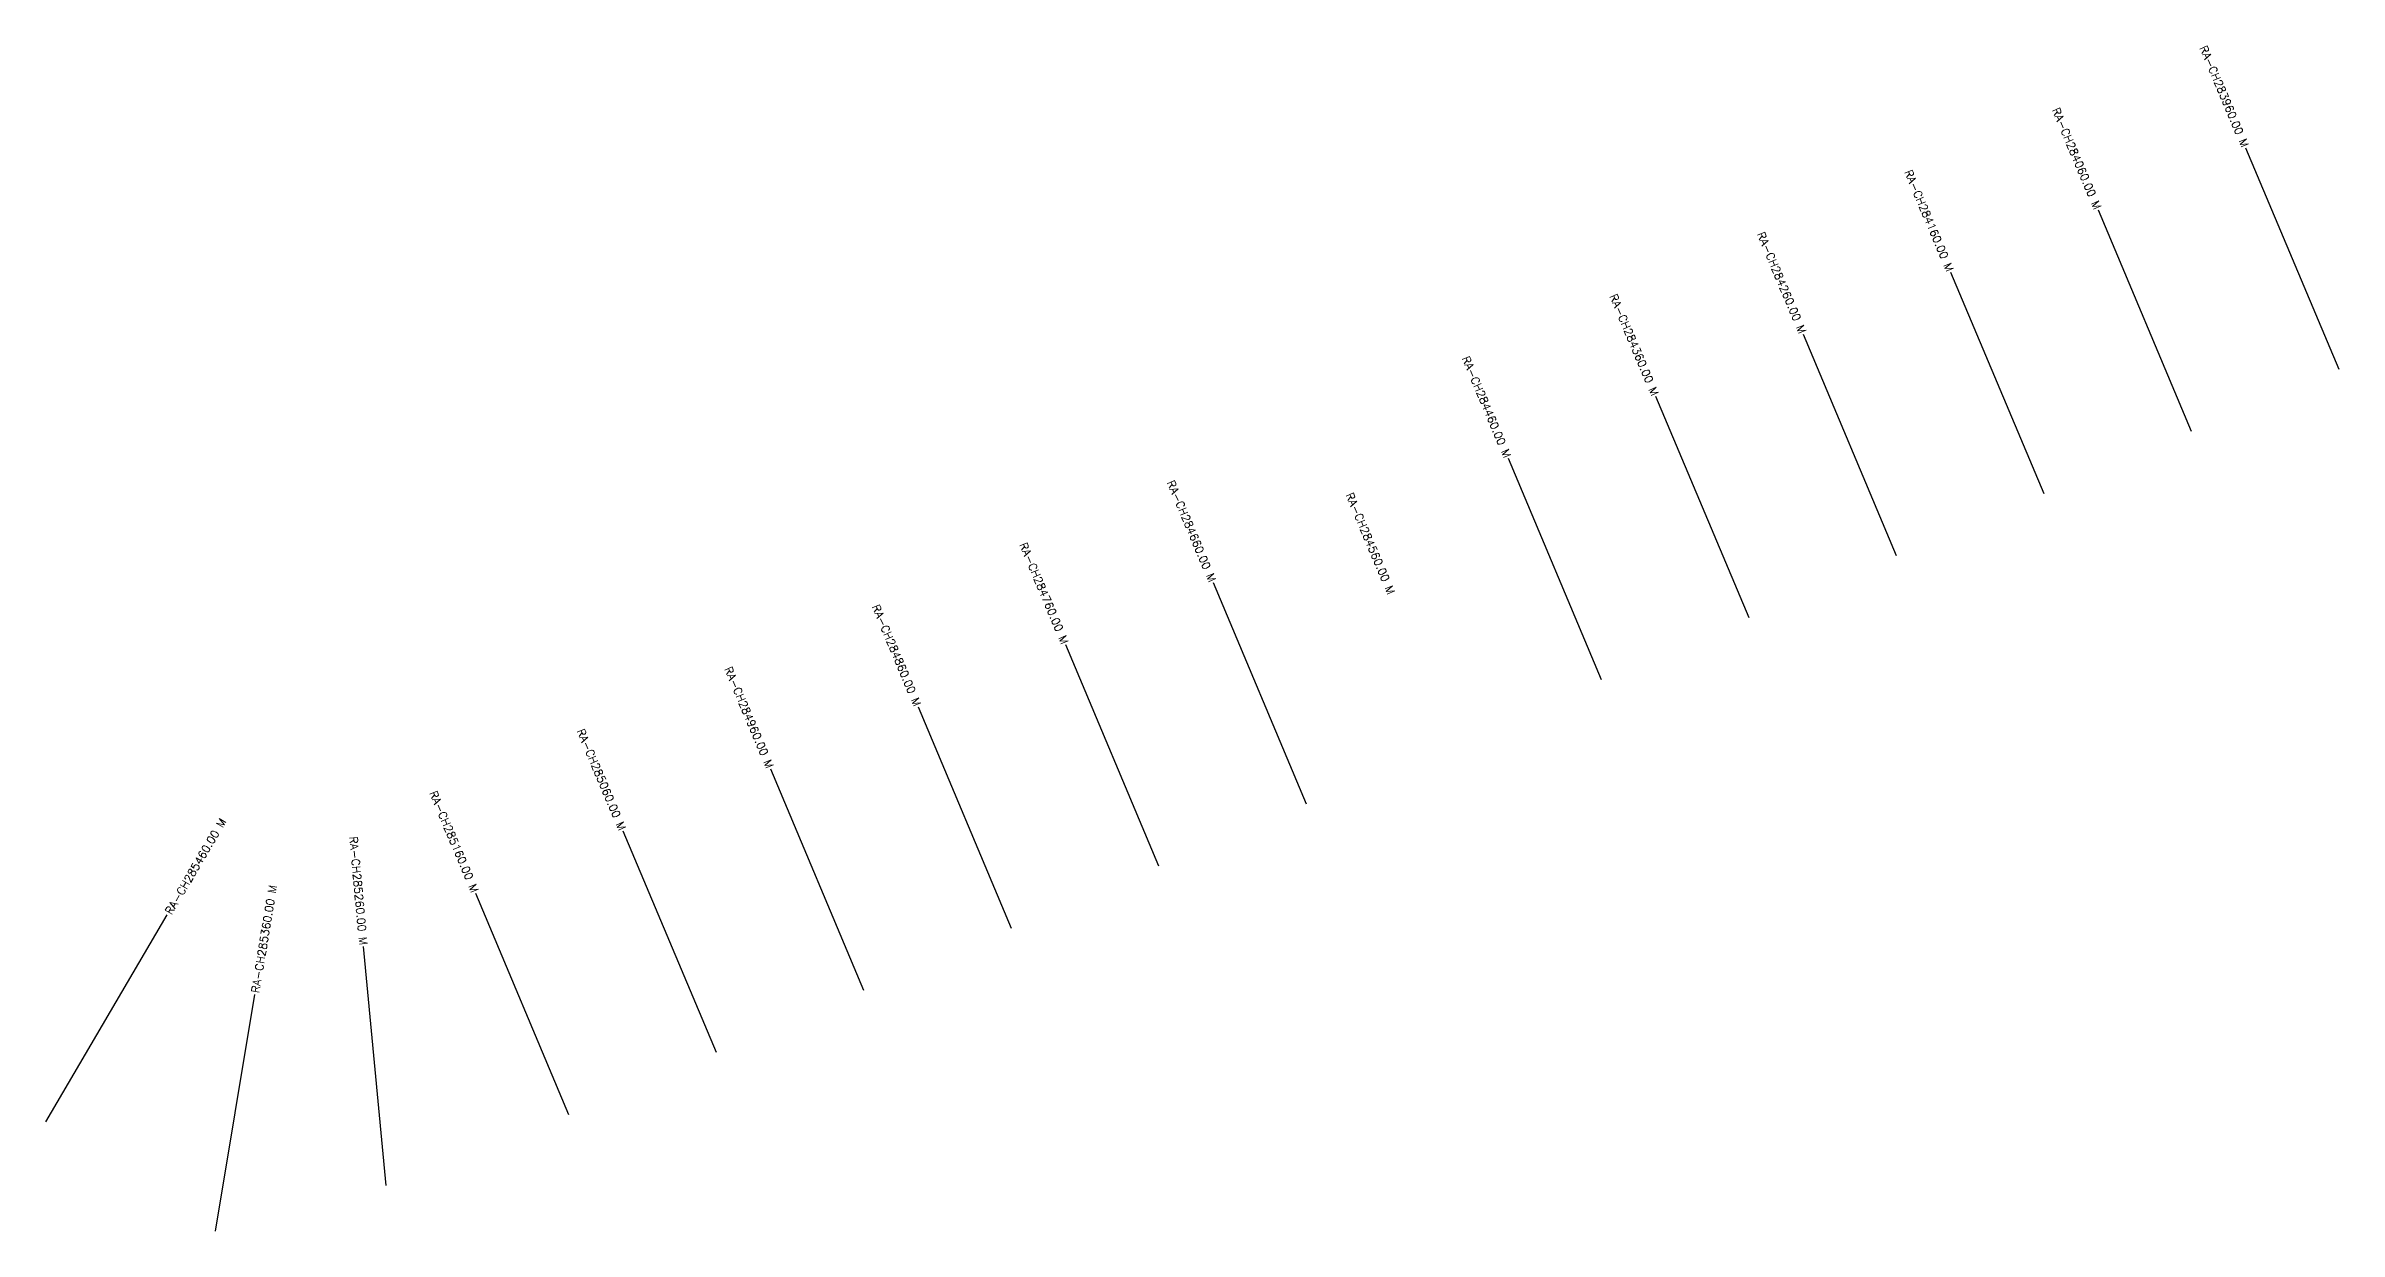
# Model space of a CAD drawing. Header units: metres. Extents: x 285123 to 288420, y 2021521 to 2023236.
# Drawn here: x 285123 to 286556, y 2022067 to 2022808 of the extents above; entities that cross this region are included whole.
import ezdxf
from ezdxf.enums import TextEntityAlignment as Align

# ---------------------------------------------------------------- set-up
doc = ezdxf.new("R2010")
doc.units = ezdxf.units.M
doc.layers.add('CS', color=134, linetype='Continuous')
doc.layers.add('CSMark', color=6, linetype='Continuous')
doc.styles.get("Standard").update_dxf_attribs({"font": 'simplex.shx'})

msp = doc.modelspace()

# ---------------------------------------------------------------- linework, layer by layer
at = {"layer": 'CS'}
for p, q in [((286555.7, 2022605.8), (286497.4, 2022744)), ((286463.5, 2022566.9), (286405.3, 2022705.2)), ((286371.3, 2022528.1), (286313.1, 2022666.4)), ((286279.2, 2022489.3), (286221, 2022627.6)), ((286187, 2022450.5), (286128.8, 2022588.8)), ((286094.8, 2022411.7), (286036.6, 2022550)), ((285910.5, 2022334.1), (285852.3, 2022472.4)), ((285818.3, 2022295.3), (285760.1, 2022433.6)), ((285726.2, 2022256.5), (285668, 2022394.8)), ((285634, 2022217.7), (285575.8, 2022356)), ((285541.8, 2022178.9), (285483.6, 2022317.2)), ((285449.7, 2022140.1), (285391.5, 2022278.4)), ((285122.9, 2022135.6), (285198.7, 2022265)), ((285335.4, 2022095.8), (285321.4, 2022245.1)), ((285228.8, 2022067.4), (285253.4, 2022215.3))]:
    msp.add_line(p, q, dxfattribs=at)

# ---------------------------------------------------------------- texts
at = {"layer": 'CSMark'}
for s, rotation, p in [('RA-CH283960.00 M', 292.8323, (286497.1, 2022744.9)), ('RA-CH284060.00 M', 292.8323, (286404.9, 2022706.1)), ('RA-CH284160.00 M', 292.8323, (286312.7, 2022667.3)), ('RA-CH284260.00 M', 292.8323, (286220.6, 2022628.5)), ('RA-CH284360.00 M', 292.8323, (286128.4, 2022589.7)), ('RA-CH284460.00 M', 292.8323, (286036.2, 2022550.9)), ('RA-CH284660.00 M', 292.8323, (285851.9, 2022473.3)), ('RA-CH284560.00 M', 292.8323, (285963.6, 2022465.6)), ('RA-CH284760.00 M', 292.8323, (285759.7, 2022434.5)), ('RA-CH284860.00 M', 292.8323, (285667.6, 2022395.7)), ('RA-CH284960.00 M', 292.8323, (285575.4, 2022356.9)), ('RA-CH285060.00 M', 292.8323, (285483.2, 2022318.1)), ('RA-CH285160.00 M', 292.8323, (285391.1, 2022279.3)), ('RA-CH285260.00 M', 275.3309, (285321.3, 2022246.1))]:
    msp.add_text(s, height=5, rotation=rotation, dxfattribs=at).set_placement(p, align=Align.MIDDLE_RIGHT)
for s, rotation, p in [('RA-CH285460.00 M', 59.6183, (285199.2, 2022265.9)), ('RA-CH285360.00 M', 80.5696, (285253.6, 2022216.3))]:
    msp.add_text(s, height=5, rotation=rotation, dxfattribs=at).set_placement(p, align=Align.MIDDLE_LEFT)

doc.saveas('drawing.dxf')
